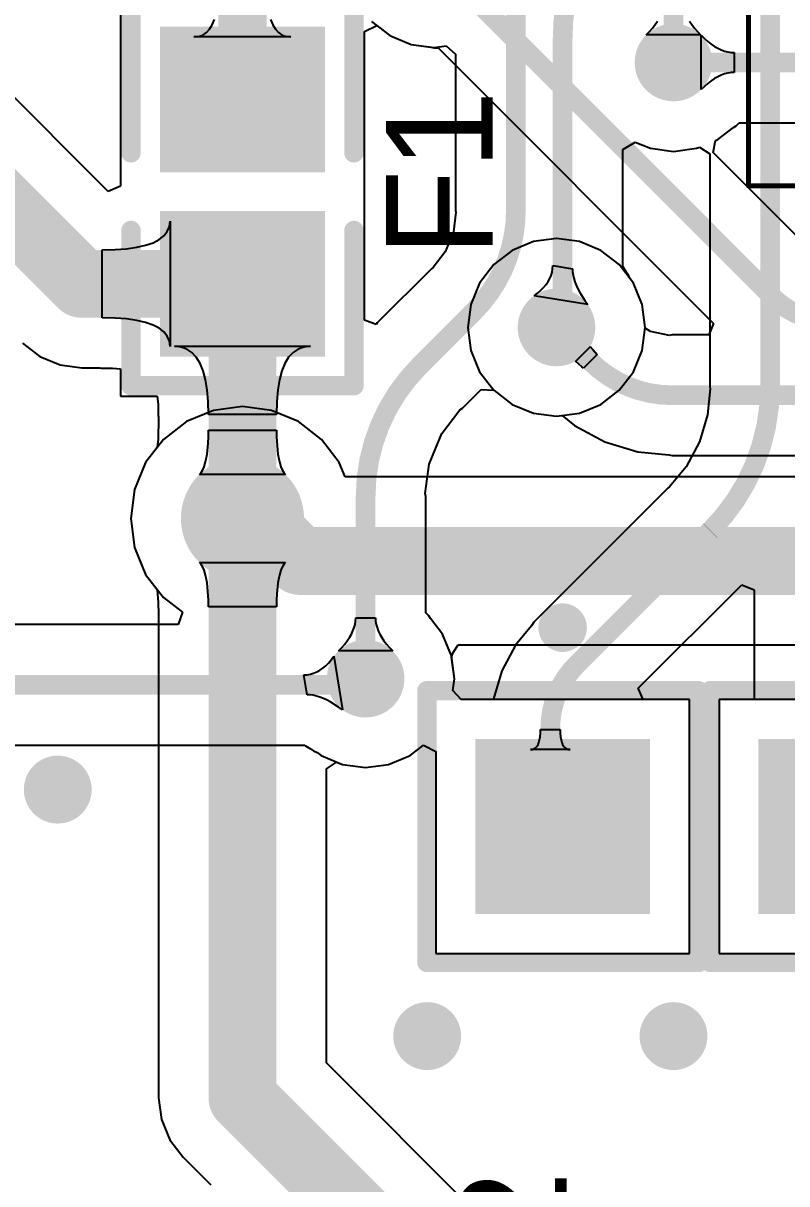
# Model space of a CAD drawing. Header units: millimetres. Extents: x -0.28 to 4.38, y -0.01 to 4.88.
# Drawn here: x 0.326 to 0.636, y 2.0351 to 2.5059 of the extents above; entities that cross this region are included whole.
import ezdxf

# ---------------------------------------------------------------- set-up
doc = ezdxf.new("R2010")
doc.units = ezdxf.units.MM
doc.header["$MEASUREMENT"] = 0
for name, color, linetype in [('BottomLayer', 5, 'Continuous'), ('BottomSolder', 6, 'Continuous'), ('Mechanical15', 56, 'Continuous'), ('MultiLayer', 9, 'Continuous'), ('PadHoleLayer', 156, 'Continuous'), ('TopLayer', 1, 'Continuous'), ('TopOverlay', 2, 'Continuous'), ('TopPaste', 8, 'Continuous'), ('TopSolder', 216, 'Continuous'), ('ViaHoleLayer', 16, 'Continuous')]:
    doc.layers.add(name, color=color, linetype=linetype)

# ---------------------------------------------------------------- blocks, each defined once
blk = doc.blocks.new('QFP50P900X900X120_48N_21')
at = {"layer": 'Mechanical15', "const_width": 0.0019685}
for points in [[(-0.2047244, -0.2047244), (-0.2047244, 0.2047244)], [(-0.2047244, -0.2047244), (0.2047244, -0.2047244)]]:
    blk.add_lwpolyline(points, dxfattribs=at)
at = {"layer": 'Mechanical15', "const_width": 0.0009842}
blk.add_lwpolyline([(-0.2052165, -0.2047244, 1), (-0.2042323, -0.2047244, 1)], format="xyb", close=True, dxfattribs=at)
blk.add_lwpolyline([(-0.2052165, -0.2047244, 1), (-0.2042323, -0.2047244, 1)], format="xyb", close=True, dxfattribs=at)
blk = doc.blocks.new('JP1_D1T_84')
at = {"layer": 'BottomLayer'}
blk.add_solid([(-0.031496, -0.031496), (0.031496, -0.031496), (-0.031496, 0.031496), (0.031496, 0.031496)], dxfattribs=at)
at = {"layer": 'BottomSolder'}
blk.add_solid([(-0.035496, -0.035496), (0.035496, -0.035496), (-0.035496, 0.035496), (0.035496, 0.035496)], dxfattribs=at)
at = {"layer": 'MultiLayer'}
blk.add_solid([(-0.031496, -0.031496), (0.031496, -0.031496), (-0.031496, 0.031496), (0.031496, 0.031496)], dxfattribs=at)
at = {"layer": 'PadHoleLayer', "const_width": 0.0216535}
blk.add_lwpolyline([(-0.0108268, 0, 1), (0.0108268, 0, 1)], format="xyb", close=True, dxfattribs=at)
at = {"layer": 'TopLayer'}
blk.add_solid([(-0.031496, -0.031496), (0.031496, -0.031496), (-0.031496, 0.031496), (0.031496, 0.031496)], dxfattribs=at)
at = {"layer": 'TopOverlay'}
for points, const_width in [([(0.0049213, 0.0807087, 1), (-0.0049213, 0.0807087, 1)], 0.0098425), ([(-0.0073819, 0.0807087, 1), (-0.0024607, 0.0807087, 1)], 0.0049212), ([(0.0024607, 0.0807087, 1), (0.0073819, 0.0807087, 1)], 0.0049212), ([(-0.0570866, 0.0551181, 1), (-0.0531496, 0.0551181, 1)], 0.003937), ([(-0.0570866, 0.0551181, 1), (-0.0531496, 0.0551181, 1)], 0.003937), ([(0.0531495, 0.055118, 1), (0.0570865, 0.055118, 1)], 0.003937), ([(0.0531496, 0.0551181, 1), (0.0570866, 0.0551181, 1)], 0.003937), ([(-0.0570866, -0.0551181, 1), (-0.0531496, -0.0551181, 1)], 0.003937), ([(-0.0570865, -0.055118, 1), (-0.0531495, -0.055118, 1)], 0.003937), ([(0.0531495, -0.055118, 1), (0.0570865, -0.055118, 1)], 0.003937), ([(0.0531495, -0.055118, 1), (0.0570865, -0.055118, 1)], 0.003937)]:
    blk.add_lwpolyline(points, format="xyb", close=True, dxfattribs=dict(at, const_width=const_width))
at = {"layer": 'TopOverlay', "const_width": 0.007874}
for points in [[(-0.0551181, 0.0551181), (0.0551181, 0.0551181)], [(-0.0551181, -0.0551181), (-0.0551181, 0.0551181)], [(0.055118, -0.055118), (0.055118, 0.055118)], [(-0.055118, -0.055118), (0.055118, -0.055118)]]:
    blk.add_lwpolyline(points, dxfattribs=at)
at = {"layer": 'TopSolder'}
blk.add_solid([(-0.035496, -0.035496), (0.035496, -0.035496), (-0.035496, 0.035496), (0.035496, 0.035496)], dxfattribs=at)
blk = doc.blocks.new('JP1_D1T_86')
at = {"layer": 'BottomLayer'}
blk.add_solid([(-0.031496, -0.031496), (0.031496, -0.031496), (-0.031496, 0.031496), (0.031496, 0.031496)], dxfattribs=at)
at = {"layer": 'BottomSolder'}
blk.add_solid([(-0.035496, -0.035496), (0.035496, -0.035496), (-0.035496, 0.035496), (0.035496, 0.035496)], dxfattribs=at)
at = {"layer": 'MultiLayer'}
blk.add_solid([(-0.031496, -0.031496), (0.031496, -0.031496), (-0.031496, 0.031496), (0.031496, 0.031496)], dxfattribs=at)
at = {"layer": 'PadHoleLayer', "const_width": 0.0216535}
blk.add_lwpolyline([(-0.0108268, 0, 1), (0.0108268, 0, 1)], format="xyb", close=True, dxfattribs=at)
at = {"layer": 'TopLayer'}
blk.add_solid([(-0.031496, -0.031496), (0.031496, -0.031496), (-0.031496, 0.031496), (0.031496, 0.031496)], dxfattribs=at)
at = {"layer": 'TopOverlay'}
for points, const_width in [([(0.0049213, 0.0807087, 1), (-0.0049213, 0.0807087, 1)], 0.0098425), ([(-0.0073819, 0.0807087, 1), (-0.0024607, 0.0807087, 1)], 0.0049212), ([(0.0024607, 0.0807087, 1), (0.0073819, 0.0807087, 1)], 0.0049212), ([(-0.0570866, 0.0551181, 1), (-0.0531496, 0.0551181, 1)], 0.003937), ([(-0.0570866, 0.0551181, 1), (-0.0531496, 0.0551181, 1)], 0.003937), ([(0.0531495, 0.055118, 1), (0.0570865, 0.055118, 1)], 0.003937), ([(0.0531496, 0.0551181, 1), (0.0570866, 0.0551181, 1)], 0.003937), ([(-0.0570866, -0.0551181, 1), (-0.0531496, -0.0551181, 1)], 0.003937), ([(-0.0570865, -0.055118, 1), (-0.0531495, -0.055118, 1)], 0.003937), ([(0.0531495, -0.055118, 1), (0.0570865, -0.055118, 1)], 0.003937), ([(0.0531495, -0.055118, 1), (0.0570865, -0.055118, 1)], 0.003937)]:
    blk.add_lwpolyline(points, format="xyb", close=True, dxfattribs=dict(at, const_width=const_width))
at = {"layer": 'TopOverlay', "const_width": 0.007874}
for points in [[(-0.0551181, 0.0551181), (0.0551181, 0.0551181)], [(-0.0551181, -0.0551181), (-0.0551181, 0.0551181)], [(0.055118, -0.055118), (0.055118, 0.055118)], [(-0.055118, -0.055118), (0.055118, -0.055118)]]:
    blk.add_lwpolyline(points, dxfattribs=at)
at = {"layer": 'TopSolder'}
blk.add_solid([(-0.035496, -0.035496), (0.035496, -0.035496), (-0.035496, 0.035496), (0.035496, 0.035496)], dxfattribs=at)
blk = doc.blocks.new('C_________805_105')
at = {"layer": 'TopLayer'}
for points in [[(-0.0118111, 0.0295275), (-0.0629921, 0.0295275), (-0.0118111, -0.0295275), (-0.0629921, -0.0295275)], [(0.062992, 0.0295275), (0.011811, 0.0295275), (0.062992, -0.0295275), (0.011811, -0.0295275)]]:
    blk.add_solid(points, dxfattribs=at)
at = {"layer": 'TopOverlay', "const_width": 0.007874}
for points in [[(-0.0787402, 0.0452756), (-0.0787402, -0.0452756)], [(-0.0787402, 0.0452756), (-0.015748, 0.0452756)], [(0.0157479, 0.0452756), (0.0787401, 0.0452756)], [(0.0787401, 0.0452756), (0.0787401, -0.0452756)], [(-0.0787402, -0.0452756), (-0.015748, -0.0452756)], [(0.0157479, -0.0452756), (0.0787401, -0.0452756)]]:
    blk.add_lwpolyline(points, dxfattribs=at)
at = {"layer": 'TopOverlay', "const_width": 0.003937}
for points in [[(-0.0807087, 0.0452756, 1), (-0.0767717, 0.0452756, 1)], [(-0.0807087, 0.0452756, 1), (-0.0767717, 0.0452756, 1)], [(-0.0177165, 0.0452756, 1), (-0.0137795, 0.0452756, 1)], [(0.0137794, 0.0452756, 1), (0.0177164, 0.0452756, 1)], [(0.0767716, 0.0452756, 1), (0.0807086, 0.0452756, 1)], [(0.0767716, 0.0452756, 1), (0.0807086, 0.0452756, 1)], [(-0.0807087, -0.0452756, 1), (-0.0767717, -0.0452756, 1)], [(-0.0807087, -0.0452756, 1), (-0.0767717, -0.0452756, 1)], [(-0.0177165, -0.0452756, 1), (-0.0137795, -0.0452756, 1)], [(0.0137794, -0.0452756, 1), (0.0177164, -0.0452756, 1)], [(0.0767716, -0.0452756, 1), (0.0807086, -0.0452756, 1)], [(0.0767716, -0.0452756, 1), (0.0807086, -0.0452756, 1)]]:
    blk.add_lwpolyline(points, format="xyb", close=True, dxfattribs=at)
at = {"layer": 'TopPaste'}
for points in [[(-0.0118111, 0.0295275), (-0.0629921, 0.0295275), (-0.0118111, -0.0295275), (-0.0629921, -0.0295275)], [(0.062992, 0.0295275), (0.011811, 0.0295275), (0.062992, -0.0295275), (0.011811, -0.0295275)]]:
    blk.add_solid(points, dxfattribs=at)
at = {"layer": 'TopSolder'}
for points in [[(-0.0078111, 0.0335275), (-0.0669921, 0.0335275), (-0.0078111, -0.0335275), (-0.0669921, -0.0335275)], [(0.066992, 0.0335275), (0.007811, 0.0335275), (0.066992, -0.0335275), (0.007811, -0.0335275)]]:
    blk.add_solid(points, dxfattribs=at)

msp = doc.modelspace()

# ---------------------------------------------------------------- linework, layer by layer
at = {"layer": 'BottomLayer'}
for p, q in [((0.4673611, 2.5066473), (0.4748286, 2.5009173)), ((0.4748286, 2.5009173), (0.4835248, 2.4973152)), ((0.6012464, 2.4789764), (0.6012464, 2.5010236)), ((0.6012464, 2.5010236), (0.6026199, 2.4996891)), ((0.4835248, 2.4973152), (0.4915239, 2.4962621)), ((0.4915239, 2.4962621), (0.4927205, 2.4960061)), ((0.4927205, 2.4960061), (0.4940961, 2.4959863)), ((0.4940961, 2.4959863), (0.4944303, 2.4959637)), ((0.4944303, 2.4959637), (0.6063043, 2.3840896)), ((0.6026199, 2.4996891), (0.6039868, 2.4984951)), ((0.6039868, 2.4984951), (0.6053469, 2.4974416)), ((0.6053469, 2.4974416), (0.6067004, 2.4965285)), ((0.6067004, 2.4965285), (0.6080471, 2.4957559)), ((0.6080471, 2.4957559), (0.6093872, 2.4951238)), ((0.6093872, 2.4951238), (0.6107206, 2.4946321)), ((0.6107206, 2.4946321), (0.6120472, 2.4942809)), ((0.6120472, 2.4942809), (0.6133672, 2.4940702)), ((0.6133672, 2.4940702), (0.6146804, 2.494)), ((0.6146804, 2.494), (0.6146804, 2.486)), ((0.6039868, 2.4815049), (0.6026199, 2.4803109)), ((0.6053469, 2.4825584), (0.6039868, 2.4815049)), ((0.6067004, 2.4834715), (0.6053469, 2.4825584)), ((0.6080471, 2.4842441), (0.6067004, 2.4834715)), ((0.6093872, 2.4848762), (0.6080471, 2.4842441)), ((0.6107206, 2.4853679), (0.6093872, 2.4848762)), ((0.6120472, 2.4857191), (0.6107206, 2.4853679)), ((0.6133672, 2.4859298), (0.6120472, 2.4857191)), ((0.6146804, 2.486), (0.6133672, 2.4859298)), ((0.6026199, 2.4803109), (0.6012464, 2.4789764)), ((0.6080282, 2.4587742), (0.6144299, 2.4636863)), ((0.6144299, 2.4636863), (0.6154565, 2.4643511)), ((0.6154565, 2.4643511), (0.6164416, 2.4653083)), ((0.6164416, 2.4653083), (0.6166952, 2.4655298)), ((0.6166952, 2.4655298), (0.9246447, 2.4655298)), ((0.6061216, 2.4534845), (0.607097, 2.4583885)), ((0.607097, 2.4583885), (0.6080282, 2.4587742)), ((0.6400237, 2.4195824), (0.6061216, 2.4534845)), ((0.5331679, 2.4173279), (0.5244718, 2.4137258)), ((0.5425, 2.4185565), (0.5331679, 2.4173279)), ((0.5518321, 2.4173279), (0.5425, 2.4185565)), ((0.5605282, 2.4137258), (0.5518321, 2.4173279)), ((0.5244718, 2.4137258), (0.5170042, 2.4079958)), ((0.5679958, 2.4079958), (0.5605282, 2.4137258)), ((0.5170042, 2.4079958), (0.5112742, 2.4005282)), ((0.5737258, 2.4005282), (0.5679958, 2.4079958)), ((0.5112742, 2.4005282), (0.5076721, 2.3918321)), ((0.5773279, 2.3918321), (0.5737258, 2.4005282)), ((0.5076721, 2.3918321), (0.5064435, 2.3825)), ((0.5785565, 2.3825), (0.5773279, 2.3918321)), ((0.6063043, 2.3840896), (0.6043908, 2.3794702)), ((0.5064435, 2.3825), (0.5076721, 2.3731679)), ((0.5785234, 2.3822485), (0.5785565, 2.3825)), ((0.5806878, 2.3808023), (0.5785234, 2.3822485)), ((0.5884151, 2.3792652), (0.5806878, 2.3808023)), ((0.5894455, 2.3794702), (0.5884151, 2.3792652)), ((0.6043908, 2.3794702), (0.5894455, 2.3794702)), ((0.5076721, 2.3731679), (0.5112742, 2.3644718)), ((0.5501595, 2.3687401), (0.5562599, 2.3748407)), ((0.5562599, 2.3748407), (0.5562596, 2.3747567)), ((0.5562596, 2.3747567), (0.5563219, 2.374619)), ((0.5563219, 2.374619), (0.556447, 2.3744274)), ((0.556447, 2.3744274), (0.5566348, 2.3741819)), ((0.5566348, 2.3741819), (0.5571985, 2.3735295)), ((0.5571985, 2.3735295), (0.5590785, 2.3715784)), ((0.5502434, 2.3687405), (0.5501595, 2.3687401)), ((0.5503811, 2.3686782), (0.5502434, 2.3687405)), ((0.5528532, 2.3664857), (0.5503811, 2.3686782)), ((0.5590785, 2.3715784), (0.5534217, 2.3659216)), ((0.5112742, 2.3644718), (0.5170042, 2.3570042)), ((0.5534217, 2.3659216), (0.5528532, 2.3664857)), ((0.5170042, 2.3570042), (0.5244718, 2.3512742)), ((0.415, 2.3503883), (0.4032526, 2.3488417)), ((0.4267474, 2.3488417), (0.415, 2.3503883)), ((0.5244718, 2.3512742), (0.5331679, 2.3476721)), ((0.4032526, 2.3488417), (0.3923058, 2.3443074)), ((0.4376942, 2.3443074), (0.4267474, 2.3488417)), ((0.5331679, 2.3476721), (0.5425, 2.3464435)), ((0.5425, 2.3464435), (0.5448636, 2.3467547)), ((0.5448636, 2.3467547), (0.5498396, 2.342671)), ((0.3923058, 2.3443074), (0.3829056, 2.3370944)), ((0.4470944, 2.3370944), (0.4376942, 2.3443074)), ((0.5498396, 2.342671), (0.5621645, 2.3360832)), ((0.3829056, 2.3370944), (0.3756926, 2.3276942)), ((0.4543074, 2.3276942), (0.4470944, 2.3370944)), ((0.5621645, 2.3360832), (0.5755378, 2.3320265)), ((0.5755378, 2.3320265), (0.5881818, 2.3307812)), ((0.5881818, 2.3307812), (0.5894455, 2.3305298)), ((0.3756926, 2.3276942), (0.3711583, 2.3167474)), ((0.4567327, 2.321839), (0.4543074, 2.3276942)), ((0.5894455, 2.3305298), (0.7237445, 2.3305298)), ((0.7247276, 2.321839), (0.4567327, 2.321839)), ((0.3711583, 2.3167474), (0.3696117, 2.305)), ((0.3696117, 2.305), (0.3711583, 2.2932526)), ((0.3711583, 2.2932526), (0.3756926, 2.2823058)), ((0.3756926, 2.2823058), (0.3829056, 2.2729056)), ((0.3829056, 2.2729056), (0.3906407, 2.2669702)), ((0.3906407, 2.2669702), (0.3889435, 2.2619702)), ((0.3889435, 2.2619702), (0.193395, 2.2619702)), ((0.5004902, 2.2506595), (0.5025198, 2.253697)), ((0.5025198, 2.253697), (0.7374295, 2.253697)), ((0.4487828, 2.2452233), (0.4499343, 2.246363)), ((0.4499343, 2.246363), (0.4510554, 2.2476548)), ((0.4510554, 2.2476548), (0.4521463, 2.2490985)), ((0.4521463, 2.2490985), (0.4556463, 2.2273308)), ((0.4999115, 2.2486969), (0.5004902, 2.2506595)), ((0.5010565, 2.24), (0.4999115, 2.2486969)), ((0.4398747, 2.2415), (0.4412382, 2.241576)), ((0.4412071, 2.2335), (0.4398747, 2.2415)), ((0.4412382, 2.241576), (0.4425713, 2.2418039)), ((0.4425713, 2.2418039), (0.4438742, 2.2421839)), ((0.4438742, 2.2421839), (0.4451468, 2.2427158)), ((0.4451468, 2.2427158), (0.4463891, 2.2433996)), ((0.4463891, 2.2433996), (0.4476011, 2.2442355)), ((0.4476011, 2.2442355), (0.4487828, 2.2452233)), ((0.5004318, 2.2352553), (0.5010565, 2.24)), ((0.4424465, 2.2334383), (0.4412071, 2.2335)), ((0.4437313, 2.2332532), (0.4424465, 2.2334383)), ((0.4450616, 2.2329448), (0.4437313, 2.2332532)), ((0.4464374, 2.2325129), (0.4450616, 2.2329448)), ((0.4478585, 2.2319577), (0.4464374, 2.2325129)), ((0.4493252, 2.2312791), (0.4478585, 2.2319577)), ((0.5037286, 2.231496), (0.5004318, 2.2352553)), ((0.4508373, 2.2304771), (0.4493252, 2.2312791)), ((0.4539978, 2.2285029), (0.4508373, 2.2304771)), ((0.4556463, 2.2273308), (0.4539978, 2.2285029)), ((0.596496, 2.231496), (0.5037286, 2.231496)), ((0.596496, 2.128504), (0.596496, 2.231496)), ((0.711496, 2.231496), (0.608504, 2.231496)), ((0.608504, 2.231496), (0.608504, 2.128504)), ((0.1942137, 2.2130298), (0.4402058, 2.2130298)), ((0.4402058, 2.2130298), (0.440259, 2.2130052)), ((0.440259, 2.2130052), (0.4406453, 2.2128003)), ((0.4406453, 2.2128003), (0.4426779, 2.2115307)), ((0.4426779, 2.2115307), (0.4438299, 2.2107116)), ((0.4438299, 2.2107116), (0.4453156, 2.2100451)), ((0.4453156, 2.2100451), (0.4469718, 2.2087742)), ((0.4469718, 2.2087742), (0.4556679, 2.2051721)), ((0.4743321, 2.2051721), (0.4830282, 2.2087742)), ((0.4830282, 2.2087742), (0.488504, 2.2129758)), ((0.488504, 2.2129758), (0.493504, 2.2105101)), ((0.493504, 2.2105101), (0.493504, 2.128504)), ((0.4556679, 2.2051721), (0.465, 2.2039435)), ((0.465, 2.2039435), (0.4743321, 2.2051721)), ((0.493504, 2.128504), (0.596496, 2.128504)), ((0.608504, 2.128504), (0.711496, 2.128504))]:
    msp.add_line(p, q, dxfattribs=at)
for points, const_width in [([(0.4928569, 2.5321431), (0.6300001, 2.3949999)], 0.008), ([(0.59, 2.49), (0.9246447, 2.49)], 0.008), ([(0.5425, 2.3825), (0.5425001, 2.3825)], 0.008), ([(0.5425001, 2.3825), (0.5562501, 2.36875)], 0.008), ([(0.5894455, 2.355), (0.79, 2.355)], 0.008), ([(0.415, 2.305), (0.4210724, 2.305)], 0.0275591), ([(0.4210724, 2.305), (0.4383044, 2.287768)], 0.0275591), ([(0.4383044, 2.287768), (0.7374295, 2.287768)], 0.0275591), ([(0.1475, 2.2375), (0.4625, 2.2375)], 0.008), ([(0.4625, 2.2375), (0.465, 2.24)], 0.008)]:
    msp.add_lwpolyline(points, dxfattribs=dict(at, const_width=const_width))
for points, const_width in [([(0.582126, 2.49, 1), (0.597874, 2.49, 1)], 0.015748), ([(0.588, 2.49, 1), (0.592, 2.49, 1)], 0.004), ([(0.534626, 2.3825, 1), (0.550374, 2.3825, 1)], 0.015748), ([(0.6280001, 2.3949999, 1), (0.6320001, 2.3949999, 1)], 0.004), ([(0.6280001, 2.3949999, 1), (0.6320001, 2.3949999, 1)], 0.004), ([(0.5405, 2.3825, 1), (0.5445, 2.3825, 1)], 0.004), ([(0.5405001, 2.3825, 1), (0.5445001, 2.3825, 1)], 0.004), ([(0.5405001, 2.3825, 1), (0.5445001, 2.3825, 1)], 0.004), ([(0.5542501, 2.36875, 1), (0.5582501, 2.36875, 1)], 0.004), ([(0.5542501, 2.36875, 1), (0.5582501, 2.36875, 1)], 0.004), ([(0.5542767, 2.3687234, 1), (0.5582767, 2.3687234, 1)], 0.004), ([(0.5542767, 2.3687234, 1), (0.5582767, 2.3687234, 1)], 0.004), ([(0.5874455, 2.355, 1), (0.5914455, 2.355, 1)], 0.004), ([(0.5874455, 2.355, 1), (0.5914455, 2.355, 1)], 0.004), ([(0.4025, 2.305, 1), (0.4275, 2.305, 1)], 0.025), ([(0.4081102, 2.305, 1), (0.4218898, 2.305, 1)], 0.0137795), ([(0.4141826, 2.305, 1), (0.4279622, 2.305, 1)], 0.0137795), ([(0.4141826, 2.305, 1), (0.4279622, 2.305, 1)], 0.0137795), ([(0.4314146, 2.287768, 1), (0.4451942, 2.287768, 1)], 0.0137795), ([(0.4314146, 2.287768, 1), (0.4451942, 2.287768, 1)], 0.0137795), ([(0.457126, 2.24, 1), (0.472874, 2.24, 1)], 0.015748), ([(0.4605, 2.2375, 1), (0.4645, 2.2375, 1)], 0.004), ([(0.4605, 2.2375, 1), (0.4645, 2.2375, 1)], 0.004), ([(0.463, 2.24, 1), (0.467, 2.24, 1)], 0.004), ([(0.3331102, 2.195, 1), (0.3468898, 2.195, 1)], 0.0137795), ([(0.4831102, 2.095, 1), (0.4968898, 2.095, 1)], 0.0137795), ([(0.5831102, 2.095, 1), (0.5968898, 2.095, 1)], 0.0137795)]:
    msp.add_lwpolyline(points, format="xyb", close=True, dxfattribs=dict(at, const_width=const_width))
at = {"layer": 'BottomLayer', "const_width": 0.008}
for points in [[(0.6420306, 2.3872204, -0.1060861107866036), (0.6300001, 2.3949999)], [(0.5562767, 2.3687234, -0.0002005920556808083), (0.5562501, 2.36875)], [(0.5894455, 2.355, -0.1987038469926595), (0.5562767, 2.3687234)]]:
    msp.add_lwpolyline(points, format="xyb", dxfattribs=at)
at = {"layer": 'MultiLayer'}
for points, const_width in [([(0.582126, 2.49, 1), (0.597874, 2.49, 1)], 0.015748), ([(0.534626, 2.3825, 1), (0.550374, 2.3825, 1)], 0.015748), ([(0.4025, 2.305, 1), (0.4275, 2.305, 1)], 0.025), ([(0.457126, 2.24, 1), (0.472874, 2.24, 1)], 0.015748), ([(0.3331102, 2.195, 1), (0.3468898, 2.195, 1)], 0.0137795), ([(0.4831102, 2.095, 1), (0.4968898, 2.095, 1)], 0.0137795), ([(0.5831102, 2.095, 1), (0.5968898, 2.095, 1)], 0.0137795)]:
    msp.add_lwpolyline(points, format="xyb", close=True, dxfattribs=dict(at, const_width=const_width))
at = {"layer": 'TopLayer'}
for p, q in [((0.3604725, 2.4377112), (0.214071, 2.5841126)), ((0.3654725, 2.5205904), (0.3654725, 2.4397823)), ((0.4016142, 2.5035193), (0.4026969, 2.5053018)), ((0.4026969, 2.5053018), (0.4035827, 2.5074803)), ((0.4264173, 2.5074803), (0.4273031, 2.5053018)), ((0.4273031, 2.5053018), (0.4283858, 2.5035193)), ((0.4645275, 2.5025192), (0.4695275, 2.5049849)), ((0.4695275, 2.5049849), (0.4748286, 2.5009173)), ((0.5815049, 2.5039868), (0.5825584, 2.5053469)), ((0.5825584, 2.5053469), (0.5834715, 2.5067004)), ((0.5965285, 2.5067004), (0.5974416, 2.5053469)), ((0.5974416, 2.5053469), (0.5984951, 2.5039868)), ((0.395315, 2.5003505), (0.3971851, 2.5005486)), ((0.434685, 2.5003505), (0.395315, 2.5003505)), ((0.3971851, 2.5005486), (0.3988583, 2.5011427)), ((0.3988583, 2.5011427), (0.4003347, 2.502133)), ((0.4003347, 2.502133), (0.4016142, 2.5035193)), ((0.4283858, 2.5035193), (0.4296653, 2.502133)), ((0.4296653, 2.502133), (0.4311417, 2.5011427)), ((0.4311417, 2.5011427), (0.4328149, 2.5005486)), ((0.4328149, 2.5005486), (0.434685, 2.5003505)), ((0.4645275, 2.4294095), (0.4645275, 2.5025192)), ((0.4748286, 2.5009173), (0.4835248, 2.4973152)), ((0.5789764, 2.5012464), (0.5803109, 2.5026199)), ((0.6010236, 2.5012464), (0.5789764, 2.5012464)), ((0.5803109, 2.5026199), (0.5815049, 2.5039868)), ((0.5984951, 2.5039868), (0.5996891, 2.5026199)), ((0.5996891, 2.5026199), (0.6010236, 2.5012464)), ((0.4835248, 2.4973152), (0.4928569, 2.4960866)), ((0.4928569, 2.4960866), (0.4977705, 2.4967335)), ((0.4977705, 2.4967335), (0.5015298, 2.4934367)), ((0.5015298, 2.4934367), (0.5015298, 2.43)), ((0.5694702, 2.4547429), (0.5744703, 2.4577393)), ((0.5694702, 2.4072943), (0.5694702, 2.4547429)), ((0.5744703, 2.4577393), (0.5806679, 2.4551721)), ((0.5806679, 2.4551721), (0.59, 2.4539435)), ((0.59, 2.4539435), (0.5993321, 2.4551721)), ((0.5993321, 2.4551721), (0.6005928, 2.4556943)), ((0.6005928, 2.4556943), (0.6047502, 2.4529164)), ((0.6047502, 2.4529164), (0.6047502, 2.3584732)), ((0.3654725, 2.4397823), (0.3604725, 2.4377112)), ((0.5015298, 2.43), (0.5016855, 2.4292171)), ((0.3853169, 2.4234461), (0.3855925, 2.4256674)), ((0.3855925, 2.4256674), (0.3855925, 2.3747264)), ((0.4645275, 2.3854367), (0.4645275, 2.4294095)), ((0.5016855, 2.4292171), (0.5006393, 2.4212701)), ((0.3831122, 2.419705), (0.3844901, 2.4214587)), ((0.3844901, 2.4214587), (0.3853169, 2.4234461)), ((0.5006393, 2.4212701), (0.4972697, 2.4131352)), ((0.3720885, 2.4150286), (0.3756712, 2.415847)), ((0.3756712, 2.415847), (0.3787027, 2.4168992)), ((0.3787027, 2.4168992), (0.381183, 2.4181852)), ((0.381183, 2.4181852), (0.3831122, 2.419705)), ((0.3580334, 2.4139764), (0.3632696, 2.4140934)), ((0.3580334, 2.3864174), (0.3580334, 2.4139764)), ((0.3632696, 2.4140934), (0.3679547, 2.4144441)), ((0.3679547, 2.4144441), (0.3720885, 2.4150286)), ((0.4972697, 2.4131352), (0.4923901, 2.406776)), ((0.4917264, 2.4063325), (0.4697117, 2.3843177)), ((0.4923901, 2.406776), (0.4917264, 2.4063325)), ((0.5406961, 2.4049287), (0.540924, 2.4062618)), ((0.540924, 2.4062618), (0.541, 2.4076253)), ((0.541, 2.4076253), (0.549, 2.4062929)), ((0.549, 2.4062929), (0.5490617, 2.4050535)), ((0.5694957, 2.4072393), (0.5694702, 2.4072943)), ((0.5696996, 2.4068548), (0.5694957, 2.4072393)), ((0.5709692, 2.4048222), (0.5696996, 2.4068548)), ((0.5391004, 2.4011109), (0.5397842, 2.4023532)), ((0.5397842, 2.4023532), (0.5403161, 2.4036258)), ((0.5403161, 2.4036258), (0.5406961, 2.4049287)), ((0.5490617, 2.4050535), (0.5492468, 2.4037687)), ((0.5492468, 2.4037687), (0.5495552, 2.4024384)), ((0.5495552, 2.4024384), (0.5499871, 2.4010626)), ((0.5717884, 2.4036701), (0.5709692, 2.4048222)), ((0.5724549, 2.4021844), (0.5717884, 2.4036701)), ((0.5737258, 2.4005282), (0.5724549, 2.4021844)), ((0.5348452, 2.3964446), (0.536137, 2.3975657)), ((0.536137, 2.3975657), (0.5372767, 2.3987172)), ((0.5372767, 2.3987172), (0.5382645, 2.3998989)), ((0.5382645, 2.3998989), (0.5391004, 2.4011109)), ((0.5499871, 2.4010626), (0.5505423, 2.3996415)), ((0.5505423, 2.3996415), (0.5512209, 2.3981748)), ((0.5512209, 2.3981748), (0.5520229, 2.3966627)), ((0.5520229, 2.3966627), (0.5539971, 2.3935022)), ((0.5773279, 2.3918321), (0.5737258, 2.4005282)), ((0.5334015, 2.3953537), (0.5348452, 2.3964446)), ((0.5551692, 2.3918537), (0.5334015, 2.3953537)), ((0.5539971, 2.3935022), (0.5551692, 2.3918537)), ((0.5785565, 2.3825), (0.5773279, 2.3918321)), ((0.3632696, 2.3863004), (0.3580334, 2.3864174)), ((0.3679547, 2.3859497), (0.3632696, 2.3863004)), ((0.3720885, 2.3853652), (0.3679547, 2.3859497)), ((0.3756712, 2.3845468), (0.3720885, 2.3853652)), ((0.3787027, 2.3834946), (0.3756712, 2.3845468)), ((0.381183, 2.3822086), (0.3787027, 2.3834946)), ((0.4692353, 2.3837522), (0.4645275, 2.3854367)), ((0.4697049, 2.3843245), (0.4692353, 2.3837522)), ((0.4697117, 2.3843177), (0.4697049, 2.3843245)), ((0.3831122, 2.3806888), (0.381183, 2.3822086)), ((0.3844901, 2.3789351), (0.3831122, 2.3806888)), ((0.3853169, 2.3769477), (0.3844901, 2.3789351)), ((0.5773279, 2.3731679), (0.5785565, 2.3825)), ((0.3257112, 2.3761051), (0.3327676, 2.3706905)), ((0.3855925, 2.3747264), (0.3853169, 2.3769477)), ((0.390059, 2.3745696), (0.3874409, 2.3748464)), ((0.3874409, 2.3748464), (0.4425591, 2.3748464)), ((0.3924015, 2.3737392), (0.390059, 2.3745696)), ((0.3944685, 2.3723553), (0.3924015, 2.3737392)), ((0.4375985, 2.3737392), (0.4355315, 2.3723553)), ((0.439941, 2.3745696), (0.4375985, 2.3737392)), ((0.4425591, 2.3748464), (0.439941, 2.3745696)), ((0.5737258, 2.3644718), (0.5773279, 2.3731679)), ((0.3327676, 2.3706905), (0.3409848, 2.3672868)), ((0.3962598, 2.3704177), (0.3944685, 2.3723553)), ((0.3977756, 2.3679266), (0.3962598, 2.3704177)), ((0.4337402, 2.3704177), (0.4322244, 2.3679266)), ((0.4355315, 2.3723553), (0.4337402, 2.3704177)), ((0.3409848, 2.3672868), (0.3498031, 2.3661259)), ((0.3498031, 2.3661259), (0.3571495, 2.3661259)), ((0.3571495, 2.3661259), (0.3575779, 2.3660307)), ((0.3575779, 2.3660307), (0.3622801, 2.3659256)), ((0.3622801, 2.3659256), (0.3654725, 2.3656867)), ((0.3654725, 2.3656867), (0.3654725, 2.3546064)), ((0.3990157, 2.3648819), (0.3977756, 2.3679266)), ((0.3999803, 2.3612836), (0.3990157, 2.3648819)), ((0.4309843, 2.3648819), (0.4300197, 2.3612836)), ((0.4322244, 2.3679266), (0.4309843, 2.3648819)), ((0.5679958, 2.3570042), (0.5737258, 2.3644718)), ((0.4006693, 2.3571318), (0.3999803, 2.3612836)), ((0.4300197, 2.3612836), (0.4293307, 2.3571318)), ((0.3654725, 2.3546064), (0.3804177, 2.3546064)), ((0.3804177, 2.3546064), (0.3804243, 2.3545668)), ((0.3804243, 2.3545668), (0.3807143, 2.3512651)), ((0.4010827, 2.3524263), (0.4006693, 2.3571318)), ((0.4293307, 2.3571318), (0.4289173, 2.3524263)), ((0.5043177, 2.3497117), (0.5119812, 2.3573751)), ((0.5119812, 2.3573751), (0.5169705, 2.3570481)), ((0.5169705, 2.3570481), (0.5170042, 2.3570042)), ((0.5170042, 2.3570042), (0.5244718, 2.3512742)), ((0.5605282, 2.3512742), (0.5679958, 2.3570042)), ((0.6049186, 2.3576266), (0.6038784, 2.3470653)), ((0.6047502, 2.3584732), (0.6049186, 2.3576266)), ((0.3807143, 2.3512651), (0.3808356, 2.3466336)), ((0.4012204, 2.3471673), (0.4010827, 2.3524263)), ((0.4289173, 2.3524263), (0.4287796, 2.3471673)), ((0.5032731, 2.3490137), (0.5043177, 2.3497117)), ((0.5244718, 2.3512742), (0.5331679, 2.3476721)), ((0.5518321, 2.3476721), (0.5605282, 2.3512742)), ((0.3808356, 2.3466336), (0.380929, 2.3462208)), ((0.380929, 2.3462208), (0.380929, 2.341597)), ((0.4287796, 2.3471673), (0.4012204, 2.3471673)), ((0.4959089, 2.3394166), (0.5032731, 2.3490137)), ((0.5331679, 2.3476721), (0.5425, 2.3464435)), ((0.5425, 2.3464435), (0.5518321, 2.3476721)), ((0.6038784, 2.3470653), (0.6005508, 2.3360957)), ((0.3808304, 2.341134), (0.3807973, 2.3386761)), ((0.380929, 2.341597), (0.3808304, 2.341134)), ((0.4011832, 2.3380949), (0.4012204, 2.3408596)), ((0.4012204, 2.3408596), (0.4287796, 2.3408596)), ((0.4287796, 2.3408596), (0.4288168, 2.3380949)), ((0.3807243, 2.3370066), (0.3804102, 2.3338698)), ((0.3807973, 2.3386761), (0.3807243, 2.3370066)), ((0.4006252, 2.3310862), (0.4010716, 2.3355444)), ((0.4010716, 2.3355444), (0.4011832, 2.3380949)), ((0.4288168, 2.3380949), (0.4293748, 2.3310862)), ((0.490804, 2.3270922), (0.4959089, 2.3394166)), ((0.6005508, 2.3360957), (0.5951472, 2.3259861)), ((0.3804039, 2.3338341), (0.3756926, 2.3276942)), ((0.3804102, 2.3338698), (0.3804039, 2.3338341)), ((0.4002903, 2.3291785), (0.4006252, 2.3310862)), ((0.4293748, 2.3310862), (0.4297097, 2.3291785)), ((0.3756926, 2.3276942), (0.3711583, 2.3167474)), ((0.3993974, 2.3260058), (0.3998811, 2.327485)), ((0.3998811, 2.327485), (0.4002903, 2.3291785)), ((0.4297097, 2.3291785), (0.4301189, 2.327485)), ((0.4301189, 2.327485), (0.4306026, 2.3260058)), ((0.4892251, 2.3150989), (0.490804, 2.3270922)), ((0.3975, 2.3228536), (0.3982069, 2.3236901)), ((0.4325, 2.3228536), (0.3975, 2.3228536)), ((0.3982069, 2.3236901), (0.3988394, 2.3247408)), ((0.3988394, 2.3247408), (0.3993974, 2.3260058)), ((0.4306026, 2.3260058), (0.4311606, 2.3247408)), ((0.4311606, 2.3247408), (0.4317931, 2.3236901)), ((0.4317931, 2.3236901), (0.4325, 2.3228536)), ((0.5951472, 2.3259861), (0.5884296, 2.3178007)), ((0.3711583, 2.3167474), (0.3696117, 2.305)), ((0.587697, 2.3173031), (0.5333036, 2.2629096)), ((0.587712, 2.3173131), (0.587697, 2.3173031)), ((0.5877219, 2.3173279), (0.587712, 2.3173131)), ((0.5884296, 2.3178007), (0.5877219, 2.3173279)), ((0.4894702, 2.3138665), (0.4892251, 2.3150989)), ((0.4894702, 2.2666952), (0.4894702, 2.3138665)), ((0.3696117, 2.305), (0.3711583, 2.2932526)), ((0.3711583, 2.2932526), (0.3756926, 2.2823058)), ((0.3982069, 2.2863099), (0.3975, 2.2871464)), ((0.3975, 2.2871464), (0.4325, 2.2871464)), ((0.3988394, 2.2852592), (0.3982069, 2.2863099)), ((0.3993974, 2.2839942), (0.3988394, 2.2852592)), ((0.3998811, 2.282515), (0.3993974, 2.2839942)), ((0.4306026, 2.2839942), (0.4301189, 2.282515)), ((0.4311606, 2.2852592), (0.4306026, 2.2839942)), ((0.4317931, 2.2863099), (0.4311606, 2.2852592)), ((0.4325, 2.2871464), (0.4317931, 2.2863099)), ((0.3756926, 2.2823058), (0.3803857, 2.2761896)), ((0.4002903, 2.2808215), (0.3998811, 2.282515)), ((0.4006252, 2.2789138), (0.4002903, 2.2808215)), ((0.4297097, 2.2808215), (0.4293748, 2.2789138)), ((0.4301189, 2.282515), (0.4297097, 2.2808215)), ((0.3803857, 2.2761896), (0.3808023, 2.270958)), ((0.4011832, 2.2719051), (0.4006252, 2.2789138)), ((0.4289284, 2.2744556), (0.4288168, 2.2719051)), ((0.4293748, 2.2789138), (0.4289284, 2.2744556)), ((0.5757215, 2.2361154), (0.6177502, 2.2781441)), ((0.6177502, 2.2781441), (0.6227502, 2.276073)), ((0.6227502, 2.276073), (0.6227502, 2.231496)), ((0.3808023, 2.270958), (0.3808304, 2.268866)), ((0.4012204, 2.2691404), (0.4011832, 2.2719051)), ((0.4288168, 2.2719051), (0.4287796, 2.2691404)), ((0.3808304, 2.268866), (0.380929, 2.268403)), ((0.380929, 2.268403), (0.380929, 2.07)), ((0.4287796, 2.2691404), (0.4012204, 2.2691404)), ((0.4896917, 2.2664416), (0.4894702, 2.2666952)), ((0.4906489, 2.2654565), (0.4896917, 2.2664416)), ((0.4913137, 2.2644299), (0.4906489, 2.2654565)), ((0.4598762, 2.2593872), (0.4603679, 2.2607206)), ((0.4603679, 2.2607206), (0.4607191, 2.2620472)), ((0.4607191, 2.2620472), (0.4609298, 2.2633672)), ((0.4609298, 2.2633672), (0.461, 2.2646804)), ((0.461, 2.2646804), (0.469, 2.2646804)), ((0.469, 2.2646804), (0.4690702, 2.2633672)), ((0.4690702, 2.2633672), (0.4692809, 2.2620472)), ((0.4692809, 2.2620472), (0.4696321, 2.2607206)), ((0.4696321, 2.2607206), (0.4701238, 2.2593872)), ((0.4962258, 2.2580282), (0.4913137, 2.2644299)), ((0.5322945, 2.2613993), (0.5259055, 2.2536145)), ((0.5333036, 2.2629096), (0.5322945, 2.2613993)), ((0.4575584, 2.2553469), (0.4584715, 2.2567004)), ((0.4584715, 2.2567004), (0.4592441, 2.2580471)), ((0.4592441, 2.2580471), (0.4598762, 2.2593872)), ((0.4701238, 2.2593872), (0.4707559, 2.2580471)), ((0.4707559, 2.2580471), (0.4715285, 2.2567004)), ((0.4715285, 2.2567004), (0.4724416, 2.2553469)), ((0.4998279, 2.2493321), (0.4962258, 2.2580282)), ((0.4539764, 2.2512464), (0.4553109, 2.2526199)), ((0.4760236, 2.2512464), (0.4539764, 2.2512464)), ((0.4553109, 2.2526199), (0.4565049, 2.2539868)), ((0.4565049, 2.2539868), (0.4575584, 2.2553469)), ((0.4724416, 2.2553469), (0.4734951, 2.2539868)), ((0.4734951, 2.2539868), (0.4746891, 2.2526199)), ((0.4746891, 2.2526199), (0.4760236, 2.2512464)), ((0.5259055, 2.2536145), (0.5203143, 2.2431541)), ((0.5010565, 2.24), (0.4998279, 2.2493321)), ((0.5203143, 2.2431541), (0.5168713, 2.2318038)), ((0.5004318, 2.2352553), (0.5010565, 2.24)), ((0.5037286, 2.231496), (0.5004318, 2.2352553)), ((0.5776349, 2.231496), (0.5757215, 2.2361154)), ((0.516841, 2.231496), (0.5037286, 2.231496)), ((0.5168713, 2.2318038), (0.516841, 2.231496)), ((0.596496, 2.231496), (0.5776349, 2.231496)), ((0.596496, 2.128504), (0.596496, 2.231496)), ((0.6227502, 2.231496), (0.608504, 2.231496)), ((0.608504, 2.231496), (0.608504, 2.128504)), ((0.53584, 2.2164528), (0.53596, 2.2178332)), ((0.53596, 2.2178332), (0.536, 2.219376)), ((0.536, 2.219376), (0.544, 2.219376)), ((0.544, 2.219376), (0.54404, 2.2178332)), ((0.54404, 2.2178332), (0.54416, 2.2164528)), ((0.53456, 2.2125552), (0.535, 2.213286)), ((0.535, 2.213286), (0.53536, 2.2141792)), ((0.53536, 2.2141792), (0.53564, 2.2152348)), ((0.53564, 2.2152348), (0.53584, 2.2164528)), ((0.54416, 2.2164528), (0.54436, 2.2152348)), ((0.54436, 2.2152348), (0.54464, 2.2141792)), ((0.54464, 2.2141792), (0.545, 2.213286)), ((0.545, 2.213286), (0.54544, 2.2125552)), ((0.4743321, 2.2051721), (0.4830282, 2.2087742)), ((0.4830282, 2.2087742), (0.488504, 2.2129758)), ((0.488504, 2.2129758), (0.493504, 2.2105101)), ((0.493504, 2.2105101), (0.493504, 2.128504)), ((0.532, 2.211256), (0.53276, 2.2113372)), ((0.548, 2.211256), (0.532, 2.211256)), ((0.53276, 2.2113372), (0.53344, 2.2115808)), ((0.53344, 2.2115808), (0.53404, 2.2119868)), ((0.53404, 2.2119868), (0.53456, 2.2125552)), ((0.54544, 2.2125552), (0.54596, 2.2119868)), ((0.54596, 2.2119868), (0.54656, 2.2115808)), ((0.54656, 2.2115808), (0.54724, 2.2113372)), ((0.54724, 2.2113372), (0.548, 2.211256)), ((0.449071, 2.2034047), (0.4532284, 2.2061826)), ((0.4532284, 2.2061826), (0.4556679, 2.2051721)), ((0.4556679, 2.2051721), (0.465, 2.2039435)), ((0.465, 2.2039435), (0.4743321, 2.2051721)), ((0.449071, 2.0841126), (0.449071, 2.2034047)), ((0.493504, 2.128504), (0.596496, 2.128504)), ((0.608504, 2.128504), (0.6810259, 2.128504)), ((0.6040918, 1.9290919), (0.449071, 2.0841126)), ((0.380929, 2.07), (0.3820899, 2.0611817)), ((0.3820899, 2.0611817), (0.3854936, 2.0529645)), ((0.3854936, 2.0529645), (0.3909082, 2.0459082)), ((0.3909082, 2.0459082), (0.402197, 2.0346194))]:
    msp.add_line(p, q, dxfattribs=at)
for points, const_width in [([(0.18, 2.57), (0.3498031, 2.4001969)], 0.0275591), ([(0.415, 2.475), (0.415, 2.5419686)], 0.019685), ([(0.59, 2.49), (0.59, 2.5444106)], 0.008), ([(0.6292204, 2.3584732), (0.6292204, 2.5317893)], 0.008), ([(0.526, 2.43), (0.526, 2.5118395)], 0.008), ([(0.545, 2.385), (0.545, 2.4997121)], 0.008), ([(0.3498031, 2.4001969), (0.415, 2.4001969)], 0.0275591), ([(0.415, 2.305), (0.415, 2.4001969)], 0.0275591), ([(0.4870147, 2.3670147), (0.5090294, 2.3890294)], 0.008), ([(0.5425, 2.3825), (0.545, 2.385)], 0.008), ([(0.415, 2.07), (0.415, 2.305)], 0.0275591), ([(0.465, 2.24), (0.465, 2.3138665)], 0.008), ([(0.5506066, 2.2456066), (0.605, 2.3)], 0.008), ([(0.54, 2.185), (0.54, 2.22)], 0.008), ([(0.54, 2.185), (0.545, 2.18)], 0.008), ([(0.415, 2.07), (0.58, 1.905)], 0.0275591)]:
    msp.add_lwpolyline(points, dxfattribs=dict(at, const_width=const_width))
at = {"layer": 'TopLayer', "const_width": 0.008}
for points in [[(0.545, 2.4997121, -0.08104823235233168), (0.5495328, 2.5274921)], [(0.526, 2.43, -0.198912367379658), (0.5090294, 2.3890295)], [(0.465, 2.3138665, -0.198912367379658), (0.4870147, 2.3670147)], [(0.6292204, 2.3584732, -0.1988014996910203), (0.6050249, 2.3000249)], [(0.6050249, 2.3000249, -0.0001066503009317237), (0.605, 2.3)], [(0.54, 2.22, -0.198912367379658), (0.5506066, 2.2456066)]]:
    msp.add_lwpolyline(points, format="xyb", dxfattribs=at)
at = {"layer": 'TopLayer'}
for points, const_width in [([(0.582126, 2.49, 1), (0.597874, 2.49, 1)], 0.015748), ([(0.543, 2.4997121, 1), (0.547, 2.4997121, 1)], 0.004), ([(0.543, 2.4997121, 1), (0.547, 2.4997121, 1)], 0.004), ([(0.588, 2.49, 1), (0.592, 2.49, 1)], 0.004), ([(0.4100788, 2.475, 1), (0.4199212, 2.475, 1)], 0.0098425), ([(0.524, 2.43, 1), (0.528, 2.43, 1)], 0.004), ([(0.524, 2.43, 1), (0.528, 2.43, 1)], 0.004), ([(0.3429133, 2.4001969, 1), (0.3566929, 2.4001969, 1)], 0.0137795), ([(0.3429133, 2.4001969, 1), (0.3566929, 2.4001969, 1)], 0.0137795), ([(0.4081102, 2.4001969, 1), (0.4218898, 2.4001969, 1)], 0.0137795), ([(0.4081102, 2.4001969, 1), (0.4218898, 2.4001969, 1)], 0.0137795), ([(0.534626, 2.3825, 1), (0.550374, 2.3825, 1)], 0.015748), ([(0.5070294, 2.3890295, 1), (0.5110294, 2.3890295, 1)], 0.004), ([(0.5070294, 2.3890294, 1), (0.5110294, 2.3890294, 1)], 0.004), ([(0.543, 2.385, 1), (0.547, 2.385, 1)], 0.004), ([(0.543, 2.385, 1), (0.547, 2.385, 1)], 0.004), ([(0.5405, 2.3825, 1), (0.5445, 2.3825, 1)], 0.004), ([(0.4850147, 2.3670147, 1), (0.4890147, 2.3670147, 1)], 0.004), ([(0.4850147, 2.3670147, 1), (0.4890147, 2.3670147, 1)], 0.004), ([(0.6272204, 2.3584732, 1), (0.6312204, 2.3584732, 1)], 0.004), ([(0.6272204, 2.3584732, 1), (0.6312204, 2.3584732, 1)], 0.004), ([(0.4025, 2.305, 1), (0.4275, 2.305, 1)], 0.025), ([(0.4081102, 2.305, 1), (0.4218898, 2.305, 1)], 0.0137795), ([(0.4081102, 2.305, 1), (0.4218898, 2.305, 1)], 0.0137795), ([(0.463, 2.3138665, 1), (0.467, 2.3138665, 1)], 0.004), ([(0.463, 2.3138665, 1), (0.467, 2.3138665, 1)], 0.004), ([(0.603, 2.3, 1), (0.607, 2.3, 1)], 0.004), ([(0.603, 2.3, 1), (0.607, 2.3, 1)], 0.004), ([(0.6030249, 2.3000249, 1), (0.6070249, 2.3000249, 1)], 0.004), ([(0.6030249, 2.3000249, 1), (0.6070249, 2.3000249, 1)], 0.004), ([(0.457126, 2.24, 1), (0.472874, 2.24, 1)], 0.015748), ([(0.5486066, 2.2456066, 1), (0.5526066, 2.2456066, 1)], 0.004), ([(0.5486066, 2.2456066, 1), (0.5526066, 2.2456066, 1)], 0.004), ([(0.463, 2.24, 1), (0.467, 2.24, 1)], 0.004), ([(0.538, 2.22, 1), (0.542, 2.22, 1)], 0.004), ([(0.538, 2.22, 1), (0.542, 2.22, 1)], 0.004), ([(0.3331102, 2.195, 1), (0.3468898, 2.195, 1)], 0.0137795), ([(0.538, 2.185, 1), (0.542, 2.185, 1)], 0.004), ([(0.538, 2.185, 1), (0.542, 2.185, 1)], 0.004), ([(0.543, 2.18, 1), (0.547, 2.18, 1)], 0.004), ([(0.4831102, 2.095, 1), (0.4968898, 2.095, 1)], 0.0137795), ([(0.5831102, 2.095, 1), (0.5968898, 2.095, 1)], 0.0137795), ([(0.4081102, 2.07, 1), (0.4218898, 2.07, 1)], 0.0137795), ([(0.4081102, 2.07, 1), (0.4218898, 2.07, 1)], 0.0137795)]:
    msp.add_lwpolyline(points, format="xyb", close=True, dxfattribs=dict(at, const_width=const_width))
at = {"layer": 'ViaHoleLayer'}
for points, const_width in [([(0.5850788, 2.49, 1), (0.5949212, 2.49, 1)], 0.0098425), ([(0.5375788, 2.3825, 1), (0.5474212, 2.3825, 1)], 0.0098425), ([(0.408, 2.305, 1), (0.422, 2.305, 1)], 0.014), ([(0.4600788, 2.24, 1), (0.4699212, 2.24, 1)], 0.0098425), ([(0.336063, 2.195, 1), (0.343937, 2.195, 1)], 0.007874), ([(0.486063, 2.095, 1), (0.493937, 2.095, 1)], 0.007874), ([(0.586063, 2.095, 1), (0.593937, 2.095, 1)], 0.007874)]:
    msp.add_lwpolyline(points, format="xyb", close=True, dxfattribs=dict(at, const_width=const_width))

# ---------------------------------------------------------------- block references
for name, p in [('QFP50P900X900X120_48N_21', (0.8251575, 2.6446457)), ('JP1_D1T_84', (0.545, 2.18)), ('JP1_D1T_86', (0.66, 2.18))]:
    msp.add_blockref(name, p)
at = {"rotation": 90}
msp.add_blockref('C_________805_105', (0.415, 2.4375985), dxfattribs=at)

# ---------------------------------------------------------------- texts
at = {"layer": 'TopOverlay'}
for s, p in [('F1', (0.5166465, 2.411138)), ('Vref12', (0.5466465, 1.8695517))]:
    msp.add_text(s, height=0.0433071, rotation=90, dxfattribs=at).set_placement(p)

doc.saveas('drawing.dxf')
